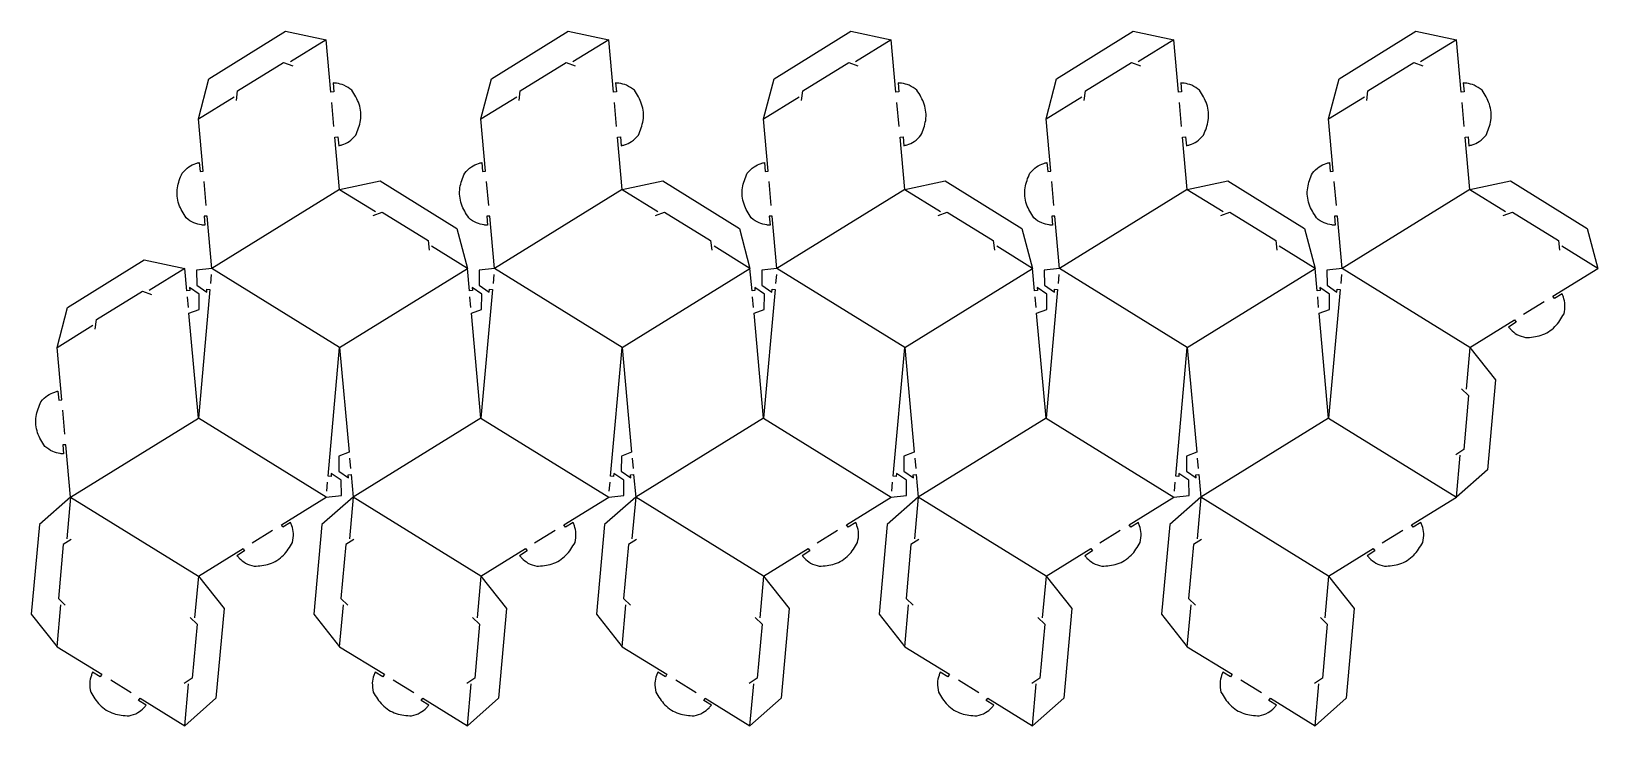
# Model space of a CAD drawing. Extents: x -13 to 281, y 190 to 321.
import ezdxf

# ---------------------------------------------------------------- set-up
doc = ezdxf.new("R2010")
doc.units = 0
doc.layers.get('0').update_dxf_attribs({"linetype": 'CONTINUOUS'})

msp = doc.modelspace()

# ---------------------------------------------------------------- linework, layer by layer
at = {"color": 5}
for points in [[(18.447305, 304.323239), (20.429736, 311.852077), (34.834192, 320.754355), (42.454731, 319.16037)], [(71.530808, 304.32329), (73.513233, 311.852101), (87.917638, 320.75435), (95.538152, 319.16037)], [(124.614234, 304.32329), (126.596659, 311.852101), (141.001064, 320.75435), (148.621578, 319.16037)], [(177.697734, 304.323164), (179.680176, 311.852039), (194.084705, 320.754363), (201.705283, 319.16037)], [(230.781363, 304.32329), (232.763788, 311.852101), (247.168193, 320.75435), (254.788707, 319.16037)], [(43.751754, 311.059685), (43.903824, 309.373197), (43.34166, 309.322507), (42.454584, 319.160357)], [(96.835457, 311.059703), (96.987527, 309.373213), (96.425365, 309.322523), (95.53829, 319.160382)], [(149.91888, 311.059703), (150.07095, 309.373213), (149.508789, 309.322523), (148.621713, 319.160382)], [(203.002309, 311.059685), (203.154379, 309.373197), (202.592215, 309.322507), (201.705139, 319.160357)], [(256.085732, 311.059685), (256.237802, 309.373197), (255.675638, 309.322507), (254.788563, 319.160357)], [(25.614498, 307.757413), (25.832939, 309.55127), (34.475612, 314.892637), (36.177765, 314.285751)], [(78.697977, 307.757452), (78.916417, 309.551302), (87.559061, 314.892652), (89.261208, 314.285767)], [(131.781403, 307.757452), (131.999843, 309.551302), (140.642487, 314.892652), (142.344634, 314.285767)], [(184.864965, 307.757355), (185.083405, 309.551221), (193.726122, 314.892615), (195.428286, 314.285726)], [(237.948532, 307.757452), (238.166972, 309.551302), (246.809616, 314.892652), (248.511763, 314.285767)], [(18.620242, 296.121027), (18.772312, 294.434538), (19.334475, 294.485228), (18.4474, 304.323082)], [(71.703779, 296.121032), (71.855849, 294.434543), (72.418011, 294.485233), (71.530935, 304.323083)], [(124.787203, 296.121024), (124.939273, 294.434534), (125.501437, 294.485224), (124.614361, 304.323083)], [(177.870626, 296.121024), (178.022696, 294.434534), (178.58486, 294.485224), (177.697785, 304.323083)], [(230.954334, 296.121032), (231.106404, 294.434543), (231.668566, 294.485233), (230.78149, 304.323083)], [(44.989084, 291.052213), (44.102009, 300.890064), (44.664173, 300.940754), (44.816243, 299.254265)], [(98.072789, 291.052213), (97.185714, 300.890072), (97.747878, 300.940763), (97.899948, 299.254272)], [(151.156213, 291.052213), (150.269138, 300.890072), (150.831302, 300.940763), (150.983371, 299.254272)], [(204.239639, 291.052213), (203.352564, 300.890064), (203.914728, 300.940754), (204.066798, 299.254265)], [(257.323062, 291.052213), (256.435987, 300.890064), (256.998151, 300.940754), (257.150221, 299.254265)], [(44.988957, 291.052007), (52.609471, 292.645986), (67.013878, 283.743738), (68.9963, 276.214926)], [(98.072662, 291.052007), (105.693176, 292.645986), (120.097584, 283.743738), (122.080006, 276.214926)], [(151.156086, 291.052007), (158.776599, 292.645986), (173.181007, 283.743738), (175.163429, 276.214926)], [(204.239509, 291.052007), (211.860023, 292.645986), (226.26443, 283.743738), (228.246853, 276.214926)], [(257.322856, 291.05188), (264.943305, 292.645846), (279.347589, 283.743674), (281.329996, 276.214927)], [(20.981899, 276.214928), (20.094825, 286.052782), (19.532662, 286.002092), (19.684732, 284.315603)], [(51.265901, 286.177404), (52.968048, 286.784288), (61.610692, 281.442939), (61.829132, 279.649088)], [(74.065435, 276.214939), (73.17836, 286.05279), (72.616198, 286.0021), (72.768268, 284.315611)], [(104.349606, 286.177404), (106.051754, 286.784288), (114.694397, 281.442939), (114.912837, 279.649088)], [(127.148861, 276.214914), (126.261786, 286.052773), (125.699622, 286.002083), (125.851691, 284.315593)], [(157.43303, 286.177404), (159.135177, 286.784288), (167.77782, 281.442939), (167.99626, 279.649088)], [(180.232284, 276.214914), (179.345209, 286.052773), (178.783045, 286.002083), (178.935115, 284.315593)], [(210.516453, 286.177404), (212.2186, 286.784288), (220.861244, 281.442939), (221.079684, 279.649088)], [(233.31599, 276.214939), (232.428915, 286.05279), (231.866753, 286.0021), (232.018823, 284.315611)], [(263.599747, 286.177319), (265.30188, 286.784198), (273.94445, 281.442895), (274.16289, 279.649059)], [(-8.094446, 261.377843), (-6.112021, 268.906657), (8.29239, 277.808908), (15.912907, 276.214929)], [(18.447402, 248.106741), (16.67325, 267.78247), (18.590133, 268.522051), (18.617765, 271.358213), (16.804549, 272.611552), (16.855239, 272.049388), (16.293076, 271.998698), (15.9129, 276.214926)], [(20.981868, 276.214926), (18.12036, 275.906213), (18.147993, 273.07005), (20.014185, 271.768307), (20.064875, 272.330471), (20.627039, 272.279781), (18.447368, 248.106744)], [(71.530938, 248.106741), (69.756785, 267.782479), (71.673669, 268.522059), (71.701299, 271.358223), (69.88808, 272.611563), (69.93877, 272.049399), (69.376609, 271.998709), (68.996433, 276.214938)], [(74.065294, 276.214927), (71.203786, 275.906214), (71.231416, 273.070052), (73.097607, 271.76831), (73.1483, 272.330473), (73.710461, 272.279783), (71.530791, 248.106755)], [(124.614361, 248.106741), (122.840211, 267.782462), (124.757093, 268.522039), (124.784722, 271.358202), (122.971506, 272.611541), (123.022196, 272.049378), (122.460032, 271.998687), (122.079856, 276.214913)], [(127.148996, 276.214927), (124.287489, 275.906214), (124.315118, 273.070049), (126.181313, 271.768306), (126.232003, 272.33047), (126.794167, 272.27978), (124.614494, 248.10673)], [(177.697785, 248.106741), (175.923634, 267.782462), (177.840516, 268.522039), (177.868145, 271.358202), (176.05493, 272.611541), (176.10562, 272.049378), (175.543456, 271.998687), (175.163282, 276.214913)], [(180.23242, 276.214927), (177.370912, 275.906214), (177.398542, 273.070049), (179.264736, 271.768306), (179.315426, 272.33047), (179.87759, 272.27978), (177.697917, 248.10673)], [(230.78149, 248.106741), (229.007337, 267.782479), (230.924221, 268.522059), (230.951851, 271.358223), (229.138632, 272.611563), (229.189322, 272.049399), (228.627161, 271.998709), (228.246985, 276.214938)], [(233.315843, 276.214927), (230.454338, 275.906214), (230.481968, 273.070052), (232.348159, 271.76831), (232.398852, 272.330473), (232.961013, 272.279783), (230.781344, 248.106755)], [(274.664774, 271.431909), (273.224354, 270.54168), (272.927612, 271.02182), (281.330061, 276.214824)], [(-0.927275, 264.812008), (-0.708835, 266.605858), (7.933812, 271.947208), (9.63596, 271.340324)], [(257.323062, 261.377668), (265.725512, 266.570673), (266.022255, 266.090534), (264.581835, 265.200303)], [(-7.921497, 253.175602), (-7.769427, 251.489113), (-7.207263, 251.539802), (-8.094339, 261.377666)], [(42.454728, 233.269484), (45.316236, 233.578195), (45.288606, 236.414356), (43.422415, 237.716101), (43.371722, 237.153937), (42.809561, 237.204627), (44.989231, 261.377654)], [(44.989084, 261.377668), (46.763237, 241.701931), (44.846353, 240.962351), (44.818723, 238.126187), (46.631942, 236.872846), (46.581252, 237.43501), (47.143413, 237.4857), (47.523589, 233.269472)], [(95.538155, 233.269484), (98.399662, 233.578195), (98.372033, 236.414362), (96.505838, 237.716104), (96.455148, 237.15394), (95.892984, 237.20463), (98.072657, 261.37768)], [(98.072789, 261.377668), (99.84694, 241.701948), (97.930058, 240.96237), (97.902429, 238.126206), (99.715645, 236.872869), (99.664955, 237.435033), (100.227119, 237.485723), (100.607292, 233.269498)], [(148.621578, 233.269484), (151.483085, 233.578195), (151.455456, 236.414362), (149.589261, 237.716104), (149.538571, 237.15394), (148.976407, 237.20463), (151.15608, 261.37768)], [(151.156213, 261.377668), (152.930363, 241.701948), (151.013482, 240.96237), (150.985852, 238.126206), (152.799068, 236.872869), (152.748378, 237.435033), (153.310542, 237.485723), (153.690715, 233.269498)], [(201.705283, 233.269484), (204.566791, 233.578195), (204.539161, 236.414356), (202.67297, 237.716101), (202.622277, 237.153937), (202.060116, 237.204627), (204.239786, 261.377654)], [(204.239639, 261.377668), (206.013792, 241.701931), (204.096908, 240.962351), (204.069278, 238.126187), (205.882497, 236.872846), (205.831807, 237.43501), (206.393968, 237.4857), (206.774144, 233.269472)], [(257.323209, 261.377654), (262.156863, 255.274466), (260.636162, 238.40956), (254.78871, 233.269484)], [(255.770304, 253.583402), (257.074331, 252.33235), (256.161913, 242.213408), (254.655122, 241.215806)], [(-5.559836, 233.269481), (-6.446912, 243.107347), (-7.009076, 243.056657), (-6.857006, 241.370165)], [(-5.559827, 233.269484), (-11.407282, 228.129401), (-12.927984, 211.26449), (-8.094329, 205.161296)], [(35.78932, 228.486585), (34.348883, 227.596343), (34.052137, 228.07649), (42.454686, 233.269554)], [(47.523722, 233.269484), (41.676264, 228.129399), (40.155563, 211.264482), (44.989219, 205.161288)], [(88.872797, 228.486548), (87.432365, 227.596312), (87.13562, 228.076457), (95.53814, 233.269506)], [(100.607145, 233.269484), (94.759693, 228.129404), (93.238992, 211.264501), (98.072643, 205.161313)], [(141.95622, 228.486548), (140.515789, 227.596312), (140.219043, 228.076457), (148.621564, 233.269506)], [(153.690568, 233.269484), (147.843116, 228.129404), (146.322415, 211.264501), (151.156069, 205.161313)], [(195.039793, 228.486635), (193.599348, 227.596391), (193.302599, 228.076538), (201.705193, 233.26963)], [(206.774274, 233.269484), (200.926816, 228.129399), (199.406115, 211.264482), (204.239772, 205.161288)], [(248.123349, 228.486548), (246.682918, 227.596312), (246.386172, 228.076457), (254.788693, 233.269506)], [(-5.426242, 225.323156), (-6.933031, 224.325554), (-7.845452, 214.206606), (-6.541423, 212.955554)], [(47.657306, 225.323153), (46.150516, 224.325551), (45.238094, 214.2066), (46.542125, 212.955546)], [(100.740729, 225.323161), (99.233942, 224.32556), (98.32152, 214.206617), (99.625551, 212.955566)], [(153.824153, 225.323161), (152.317365, 224.32556), (151.404944, 214.206617), (152.708974, 212.955566)], [(206.907858, 225.323153), (205.401068, 224.325551), (204.488646, 214.2066), (205.792677, 212.955546)], [(18.447402, 218.432223), (26.849951, 223.62529), (27.146698, 223.145145), (25.706261, 222.254904)], [(71.530938, 218.432223), (79.933459, 223.625273), (80.230204, 223.145128), (78.789773, 222.254892)], [(124.614361, 218.432223), (133.016882, 223.625273), (133.313627, 223.145128), (131.873196, 222.254892)], [(177.697785, 218.432223), (186.100379, 223.625315), (186.397127, 223.145168), (184.956681, 222.254923)], [(230.78149, 218.432223), (239.184011, 223.625273), (239.480756, 223.145128), (238.040325, 222.254892)], [(18.447409, 218.432223), (23.281063, 212.329032), (21.760362, 195.464121), (15.912907, 190.324039)], [(71.530805, 218.432237), (76.364462, 212.329044), (74.843761, 195.464124), (68.996303, 190.324041)], [(124.614508, 218.432212), (129.448162, 212.329024), (127.927461, 195.464118), (122.080006, 190.324041)], [(177.697932, 218.432212), (182.531585, 212.329024), (181.010885, 195.464118), (175.163429, 190.324041)], [(230.781358, 218.432237), (235.615014, 212.329044), (234.094314, 195.464124), (228.246855, 190.324041)], [(16.894503, 210.637968), (18.198532, 209.386914), (17.286111, 199.267968), (15.779322, 198.270367)], [(69.977897, 210.637976), (71.281928, 209.386925), (70.369506, 199.267974), (68.862716, 198.270369)], [(123.061603, 210.63796), (124.365631, 209.386908), (123.453212, 199.267966), (121.946422, 198.270364)], [(176.145026, 210.63796), (177.449054, 209.386908), (176.536635, 199.267966), (175.029845, 198.270364)], [(229.22845, 210.637976), (230.53248, 209.386925), (229.620058, 199.267974), (228.113268, 198.270369)], [(-8.094339, 205.161299), (0.30819, 199.968246), (0.011444, 199.488102), (-1.42899, 200.378338)], [(44.989084, 205.161299), (53.391604, 199.968249), (53.094859, 199.488107), (51.654428, 200.378344)], [(98.072789, 205.161299), (106.47531, 199.968249), (106.178564, 199.488107), (104.738133, 200.378344)], [(151.156213, 205.161299), (159.558733, 199.968249), (159.261988, 199.488107), (157.821557, 200.378344)], [(204.239639, 205.161299), (212.642159, 199.968249), (212.345414, 199.488107), (210.904983, 200.378344)], [(8.654044, 194.146677), (7.21361, 195.036913), (7.510356, 195.517057), (15.912884, 190.324005)], [(61.737452, 194.146685), (60.29702, 195.036921), (60.593766, 195.517066), (68.996286, 190.324016)], [(114.821157, 194.146685), (113.380726, 195.036921), (113.677471, 195.517066), (122.079992, 190.324016)], [(167.904581, 194.146685), (166.464149, 195.036921), (166.760895, 195.517066), (175.163415, 190.324016)], [(220.988007, 194.146685), (219.547575, 195.036921), (219.844321, 195.517066), (228.246841, 190.324016)]]:
    msp.add_lwpolyline(points, dxfattribs=at)
at = {"color": 1}
for points in [[(42.454731, 319.16037), (35.732652, 315.005974)], [(95.538152, 319.16037), (88.816095, 315.005988)], [(148.621578, 319.16037), (141.899521, 315.005988)], [(201.705283, 319.16037), (194.983168, 315.005952)], [(254.788707, 319.16037), (248.06665, 315.005988)], [(18.447305, 304.323239), (25.169385, 308.477636)], [(43.924595, 302.857634), (43.519076, 307.354937)], [(71.530808, 304.32329), (78.252865, 308.477672)], [(97.008298, 302.857644), (96.602779, 307.354951)], [(124.614234, 304.32329), (131.336291, 308.477672)], [(150.091721, 302.857644), (149.686202, 307.354951)], [(177.697734, 304.323164), (184.419847, 308.477582)], [(203.17515, 302.857634), (202.769631, 307.354937)], [(230.781363, 304.32329), (237.50342, 308.477672)], [(256.258574, 302.857634), (255.853054, 307.354937)], [(19.91741, 288.020353), (19.51189, 292.517657)], [(73.000946, 288.02036), (72.595427, 292.517663)], [(126.08437, 288.020345), (125.67885, 292.517652)], [(179.167793, 288.020345), (178.762273, 292.517652)], [(232.251501, 288.02036), (231.845982, 292.517663)], [(44.989121, 291.052166), (20.981888, 276.214897)], [(44.988957, 291.052007), (51.711013, 286.897624)], [(98.072863, 291.052166), (74.065347, 276.214897)], [(98.072662, 291.052007), (104.794719, 286.897624)], [(151.156323, 291.052166), (127.14909, 276.214897)], [(151.156086, 291.052007), (157.878142, 286.897624)], [(204.239501, 291.052166), (180.23255, 276.214897)], [(204.239509, 291.052007), (210.961565, 286.897624)], [(257.322961, 291.052166), (233.315727, 276.214897)], [(257.322856, 291.05188), (264.044856, 286.897533)], [(68.9963, 276.214926), (62.274244, 280.369309)], [(122.080006, 276.214926), (115.35795, 280.369309)], [(175.163429, 276.214926), (168.441373, 280.369309)], [(228.246853, 276.214926), (221.524796, 280.369309)], [(281.329996, 276.214927), (274.607996, 280.369274)], [(15.912907, 276.214929), (9.190848, 272.060545)], [(20.880488, 275.090599), (20.728418, 273.404108)], [(44.989121, 261.377629), (20.981888, 276.214897)], [(44.989121, 261.377629), (68.996354, 276.214897)], [(73.963911, 275.090601), (73.811841, 273.40411)], [(98.072863, 261.377629), (74.065347, 276.214897)], [(98.072863, 261.377629), (122.080096, 276.214897)], [(127.047617, 275.090599), (126.895547, 273.404108)], [(151.156323, 261.377629), (127.14909, 276.214897)], [(151.156323, 261.377629), (175.163556, 276.214897)], [(180.13104, 275.090599), (179.97897, 273.404108)], [(204.239501, 261.377629), (180.23255, 276.214897)], [(204.239501, 261.377629), (228.246734, 276.214897)], [(233.214463, 275.090601), (233.062393, 273.40411)], [(257.322961, 261.377629), (233.315727, 276.214897)], [(16.57187, 268.906798), (16.394455, 270.874371)], [(69.655405, 268.906807), (69.477992, 270.874381)], [(122.738831, 268.906789), (122.561415, 270.874361)], [(175.822254, 268.906789), (175.644838, 270.874361)], [(228.905957, 268.906807), (228.728544, 270.874381)], [(267.406001, 267.609273), (271.247122, 269.983219)], [(-8.094446, 261.377843), (-1.372387, 265.532228)], [(257.323209, 261.377654), (256.61355, 253.507366)], [(-6.624327, 245.074918), (-7.029848, 249.572228)], [(-5.559701, 233.269424), (18.447533, 248.106693)], [(42.454765, 233.269424), (18.447533, 248.106693)], [(71.530992, 248.106693), (47.523758, 233.269424)], [(71.530992, 248.106693), (95.538225, 233.269424)], [(124.614452, 248.106693), (100.607218, 233.269424)], [(124.614452, 248.106693), (148.621685, 233.269424)], [(177.697912, 248.106693), (153.690678, 233.269424)], [(177.697912, 248.106693), (201.705145, 233.269424)], [(230.781372, 248.106693), (206.774138, 233.269424)], [(230.781372, 248.106693), (254.788605, 233.269424)], [(46.864617, 240.577603), (47.04203, 238.610028)], [(99.94832, 240.577623), (100.125736, 238.610048)], [(153.031743, 240.577623), (153.209159, 238.610048)], [(206.115172, 240.577603), (206.292585, 238.610028)], [(254.78871, 233.269484), (255.498369, 241.13977)], [(42.556111, 234.393809), (42.708181, 236.080299)], [(95.639534, 234.393809), (95.791604, 236.080301)], [(148.722958, 234.393809), (148.875028, 236.080301)], [(201.806666, 234.393809), (201.958736, 236.080299)], [(-5.559827, 233.269484), (-6.269487, 225.399192)], [(-5.559701, 233.269424), (18.447533, 218.432156)], [(47.523722, 233.269484), (46.81406, 225.399189)], [(71.530992, 218.432156), (47.523758, 233.269424)], [(100.607145, 233.269484), (99.897486, 225.399195)], [(124.614452, 218.432156), (100.607218, 233.269424)], [(153.690568, 233.269484), (152.980909, 225.399195)], [(177.697912, 218.432156), (153.690678, 233.269424)], [(206.774274, 233.269484), (206.064612, 225.399189)], [(230.781372, 218.432156), (206.774138, 233.269424)], [(28.53046, 224.663902), (32.371625, 227.037876)], [(81.613962, 224.663882), (85.455117, 227.037848)], [(134.697385, 224.663882), (138.53854, 227.037848)], [(187.780896, 224.663935), (191.622082, 227.037921)], [(240.864514, 224.663882), (244.705669, 227.037848)], [(18.447409, 218.432223), (17.737748, 210.561932)], [(71.530805, 218.432237), (70.821144, 210.561943)], [(124.614508, 218.432212), (123.904849, 210.561923)], [(177.697932, 218.432212), (176.988272, 210.561923)], [(230.781358, 218.432237), (230.071696, 210.561943)], [(-8.094329, 205.161296), (-7.384668, 213.031591)], [(44.989219, 205.161288), (45.698878, 213.031582)], [(98.072643, 205.161313), (98.782305, 213.031599)], [(151.156069, 205.161313), (151.865728, 213.031599)], [(204.239772, 205.161288), (204.949431, 213.031582)], [(1.988695, 198.929635), (5.829851, 196.555669)], [(15.912907, 190.324039), (16.622567, 198.19433)], [(55.072108, 198.92964), (58.913262, 196.555675)], [(68.996303, 190.324041), (69.705962, 198.194336)], [(108.155813, 198.92964), (111.996968, 196.555675)], [(122.080006, 190.324041), (122.789668, 198.194327)], [(161.239237, 198.92964), (165.080391, 196.555675)], [(175.163429, 190.324041), (175.873091, 198.194327)], [(214.322663, 198.92964), (218.163817, 196.555675)], [(228.246855, 190.324041), (228.956514, 198.194336)]]:
    msp.add_lwpolyline(points, dxfattribs=at)
at = {"color": 5}
for points, knots in [([(47.2768, 309.677337), (46.806383, 310.029442), (45.939886, 310.678012), (44.662128, 310.974178), (43.963692, 311.039779), (43.751754, 311.059685)], [0, 0, 0, 0, 1.743684, 3.211826, 3.851405, 3.851405, 3.851405, 3.851405]), ([(48.037149, 301.244893), (48.406144, 302.155869), (49.163008, 304.02442), (48.881714, 307.144043), (47.802802, 308.847063), (47.2768, 309.677337)], [0, 0, 0, 0, 2.923533, 5.996614, 8.920147, 8.920147, 8.920147, 8.920147]), ([(100.360508, 309.677353), (99.890091, 310.029459), (99.023593, 310.67803), (97.745833, 310.974196), (97.047395, 311.039797), (96.835457, 311.059703)], [0, 0, 0, 0, 1.743686, 3.211831, 3.851411, 3.851411, 3.851411, 3.851411]), ([(101.120857, 301.244902), (101.489852, 302.155879), (102.246717, 304.024432), (101.965422, 307.144057), (100.886511, 308.847078), (100.360508, 309.677353)], [0, 0, 0, 0, 2.923535, 5.99662, 8.920154, 8.920154, 8.920154, 8.920154]), ([(153.443932, 309.677353), (152.973514, 310.029459), (152.107016, 310.67803), (150.829256, 310.974196), (150.130818, 311.039797), (149.91888, 311.059703)], [0, 0, 0, 0, 1.743686, 3.211831, 3.851411, 3.851411, 3.851411, 3.851411]), ([(154.204281, 301.244902), (154.573275, 302.155879), (155.33014, 304.024432), (155.048845, 307.144057), (153.969934, 308.847078), (153.443932, 309.677353)], [0, 0, 0, 0, 2.923535, 5.99662, 8.920154, 8.920154, 8.920154, 8.920154]), ([(206.527355, 309.677337), (206.056938, 310.029442), (205.190441, 310.678012), (203.912683, 310.974178), (203.214247, 311.039779), (203.002309, 311.059685)], [0, 0, 0, 0, 1.743684, 3.211826, 3.851405, 3.851405, 3.851405, 3.851405]), ([(207.287704, 301.244893), (207.656699, 302.155869), (208.413563, 304.02442), (208.132269, 307.144043), (207.053357, 308.847063), (206.527355, 309.677337)], [0, 0, 0, 0, 2.923533, 5.996614, 8.920147, 8.920147, 8.920147, 8.920147]), ([(259.610778, 309.677337), (259.140361, 310.029442), (258.273864, 310.678012), (256.996106, 310.974178), (256.29767, 311.039779), (256.085732, 311.059685)], [0, 0, 0, 0, 1.743684, 3.211826, 3.851405, 3.851405, 3.851405, 3.851405]), ([(260.371127, 301.244893), (260.740122, 302.155869), (261.496987, 304.02442), (261.215692, 307.144043), (260.13678, 308.847063), (259.610778, 309.677337)], [0, 0, 0, 0, 2.923533, 5.996614, 8.920147, 8.920147, 8.920147, 8.920147]), ([(44.816243, 299.254265), (45.021201, 299.311763), (45.696637, 299.501245), (46.900806, 300.021205), (47.637307, 300.814317), (48.037149, 301.244893)], [0, 0, 0, 0, 0.63958, 2.107723, 3.851406, 3.851406, 3.851406, 3.851406]), ([(97.899948, 299.254272), (98.104907, 299.31177), (98.780343, 299.501253), (99.984512, 300.021214), (100.721014, 300.814326), (101.120857, 301.244902)], [0, 0, 0, 0, 0.63958, 2.107724, 3.851409, 3.851409, 3.851409, 3.851409]), ([(150.983371, 299.254272), (151.18833, 299.31177), (151.863766, 299.501253), (153.067936, 300.021214), (153.804438, 300.814326), (154.204281, 301.244902)], [0, 0, 0, 0, 0.63958, 2.107724, 3.851409, 3.851409, 3.851409, 3.851409]), ([(204.066798, 299.254265), (204.271756, 299.311763), (204.947192, 299.501245), (206.151361, 300.021205), (206.887862, 300.814317), (207.287704, 301.244893)], [0, 0, 0, 0, 0.63958, 2.107723, 3.851406, 3.851406, 3.851406, 3.851406]), ([(257.150221, 299.254265), (257.355179, 299.311763), (258.030615, 299.501245), (259.234784, 300.021205), (259.971285, 300.814317), (260.371127, 301.244893)], [0, 0, 0, 0, 0.63958, 2.107723, 3.851406, 3.851406, 3.851406, 3.851406]), ([(15.399333, 294.130398), (15.799176, 294.560975), (16.535678, 295.354087), (17.739847, 295.874047), (18.415283, 296.06353), (18.620242, 296.121027)], [0, 0, 0, 0, 1.743685, 3.211828, 3.851408, 3.851408, 3.851408, 3.851408]), ([(68.48287, 294.130403), (68.882713, 294.560979), (69.619215, 295.354091), (70.823385, 295.874051), (71.498821, 296.063534), (71.703779, 296.121032)], [0, 0, 0, 0, 1.743685, 3.211828, 3.851408, 3.851408, 3.851408, 3.851408]), ([(121.566291, 294.130394), (121.966134, 294.56097), (122.702637, 295.354083), (123.906807, 295.874043), (124.582244, 296.063526), (124.787203, 296.121024)], [0, 0, 0, 0, 1.743686, 3.211831, 3.851412, 3.851412, 3.851412, 3.851412]), ([(174.649714, 294.130394), (175.049557, 294.56097), (175.78606, 295.354083), (176.99023, 295.874043), (177.665667, 296.063526), (177.870626, 296.121024)], [0, 0, 0, 0, 1.743686, 3.211831, 3.851412, 3.851412, 3.851412, 3.851412]), ([(227.733425, 294.130403), (228.133268, 294.560979), (228.86977, 295.354091), (230.07394, 295.874051), (230.749376, 296.063534), (230.954334, 296.121032)], [0, 0, 0, 0, 1.743685, 3.211828, 3.851408, 3.851408, 3.851408, 3.851408]), ([(16.159683, 285.697952), (15.633681, 286.528226), (14.554769, 288.231247), (14.273474, 291.350871), (15.030339, 293.219422), (15.399333, 294.130398)], [0, 0, 0, 0, 2.923534, 5.996617, 8.92015, 8.92015, 8.92015, 8.92015]), ([(69.243219, 285.69796), (68.717218, 286.528234), (67.638307, 288.231254), (67.357011, 291.350877), (68.113876, 293.219428), (68.48287, 294.130403)], [0, 0, 0, 0, 2.923532, 5.996614, 8.920146, 8.920146, 8.920146, 8.920146]), ([(122.326643, 285.697943), (121.80064, 286.528218), (120.721727, 288.231239), (120.440431, 291.350865), (121.197296, 293.219417), (121.566291, 294.130394)], [0, 0, 0, 0, 2.923536, 5.99662, 8.920155, 8.920155, 8.920155, 8.920155]), ([(175.410066, 285.697943), (174.884063, 286.528218), (173.80515, 288.231239), (173.523855, 291.350865), (174.28072, 293.219417), (174.649714, 294.130394)], [0, 0, 0, 0, 2.923536, 5.99662, 8.920155, 8.920155, 8.920155, 8.920155]), ([(228.493774, 285.69796), (227.967773, 286.528234), (226.888862, 288.231254), (226.607566, 291.350877), (227.364431, 293.219428), (227.733425, 294.130403)], [0, 0, 0, 0, 2.923532, 5.996614, 8.920146, 8.920146, 8.920146, 8.920146]), ([(19.684732, 284.315603), (19.472794, 284.335509), (18.774357, 284.40111), (17.496598, 284.697276), (16.6301, 285.345847), (16.159683, 285.697952)], [0, 0, 0, 0, 0.63958, 2.107723, 3.851408, 3.851408, 3.851408, 3.851408]), ([(72.768268, 284.315611), (72.55633, 284.335518), (71.857893, 284.401119), (70.580134, 284.697284), (69.713636, 285.345855), (69.243219, 285.69796)], [0, 0, 0, 0, 0.63958, 2.107723, 3.851408, 3.851408, 3.851408, 3.851408]), ([(125.851691, 284.315593), (125.639754, 284.335499), (124.941316, 284.4011), (123.663557, 284.697267), (122.79706, 285.345837), (122.326643, 285.697943)], [0, 0, 0, 0, 0.63958, 2.107723, 3.851409, 3.851409, 3.851409, 3.851409]), ([(178.935115, 284.315593), (178.723177, 284.335499), (178.02474, 284.4011), (176.746981, 284.697267), (175.880483, 285.345837), (175.410066, 285.697943)], [0, 0, 0, 0, 0.63958, 2.107723, 3.851409, 3.851409, 3.851409, 3.851409]), ([(232.018823, 284.315611), (231.806885, 284.335518), (231.108448, 284.401119), (229.830689, 284.697284), (228.964191, 285.345855), (228.493774, 285.69796)], [0, 0, 0, 0, 0.63958, 2.107723, 3.851408, 3.851408, 3.851408, 3.851408]), ([(275.004812, 267.660841), (275.109367, 268.239055), (275.301954, 269.304114), (274.995424, 270.579413), (274.74175, 271.233446), (274.664774, 271.431909)], [0, 0, 0, 0, 1.743668, 3.211797, 3.851371, 3.851371, 3.851371, 3.851371]), ([(264.581835, 265.200303), (264.724921, 265.042698), (265.19646, 264.523314), (266.200039, 263.678815), (267.238784, 263.374762), (267.802713, 263.209694)], [0, 0, 0, 0, 0.639574, 2.107704, 3.851371, 3.851371, 3.851371, 3.851371]), ([(267.802713, 263.209694), (268.782525, 263.287056), (270.792269, 263.445737), (273.45672, 265.092461), (274.497433, 266.819067), (275.004812, 267.660841)], [0, 0, 0, 0, 2.923506, 5.99656, 8.920067, 8.920067, 8.920067, 8.920067]), ([(-11.142409, 251.184973), (-10.742565, 251.615549), (-10.006063, 252.408661), (-8.801892, 252.928621), (-8.126455, 253.118104), (-7.921497, 253.175602)], [0, 0, 0, 0, 1.743686, 3.21183, 3.851411, 3.851411, 3.851411, 3.851411]), ([(-10.382058, 242.752514), (-10.908061, 243.58279), (-11.986974, 245.285814), (-12.268269, 248.405441), (-11.511404, 250.273996), (-11.142409, 251.184973)], [0, 0, 0, 0, 2.923538, 5.996625, 8.920162, 8.920162, 8.920162, 8.920162]), ([(-6.857006, 241.370165), (-7.068944, 241.390071), (-7.767382, 241.455672), (-9.045142, 241.751839), (-9.911641, 242.400409), (-10.382058, 242.752514)], [0, 0, 0, 0, 0.639581, 2.107726, 3.851412, 3.851412, 3.851412, 3.851412]), ([(36.129364, 224.715469), (36.233919, 225.293691), (36.426508, 226.358763), (36.119973, 227.634078), (35.866297, 228.288119), (35.78932, 228.486585)], [0, 0, 0, 0, 1.74369, 3.211838, 3.85142, 3.85142, 3.85142, 3.85142]), ([(89.212841, 224.71545), (89.317395, 225.293669), (89.509983, 226.358736), (89.203449, 227.634045), (88.949774, 228.288083), (88.872797, 228.486548)], [0, 0, 0, 0, 1.743681, 3.211823, 3.851402, 3.851402, 3.851402, 3.851402]), ([(142.296264, 224.71545), (142.400819, 225.293669), (142.593407, 226.358736), (142.286873, 227.634045), (142.033197, 228.288083), (141.95622, 228.486548)], [0, 0, 0, 0, 1.743681, 3.211823, 3.851402, 3.851402, 3.851402, 3.851402]), ([(195.379837, 224.7155), (195.484393, 225.293725), (195.676983, 226.358802), (195.370448, 227.634124), (195.11677, 228.288168), (195.039793, 228.486635)], [0, 0, 0, 0, 1.743699, 3.211854, 3.851439, 3.851439, 3.851439, 3.851439]), ([(248.463393, 224.71545), (248.567948, 225.293669), (248.760536, 226.358736), (248.454002, 227.634045), (248.200326, 228.288083), (248.123349, 228.486548)], [0, 0, 0, 0, 1.743681, 3.211823, 3.851402, 3.851402, 3.851402, 3.851402]), ([(28.927177, 220.264269), (29.907, 220.341632), (31.916769, 220.500316), (34.581253, 222.147058), (35.621978, 223.873686), (36.129364, 224.715469)], [0, 0, 0, 0, 2.923542, 5.996633, 8.920175, 8.920175, 8.920175, 8.920175]), ([(82.010679, 220.264263), (82.990499, 220.341626), (85.000261, 220.500309), (87.664735, 222.147047), (88.705457, 223.873669), (89.212841, 224.71545)], [0, 0, 0, 0, 2.923531, 5.996612, 8.920144, 8.920144, 8.920144, 8.920144]), ([(135.094102, 220.264263), (136.073922, 220.341626), (138.083684, 220.500309), (140.748158, 222.147047), (141.78888, 223.873669), (142.296264, 224.71545)], [0, 0, 0, 0, 2.923531, 5.996612, 8.920144, 8.920144, 8.920144, 8.920144]), ([(188.177613, 220.26428), (189.157442, 220.341643), (191.167221, 220.500327), (193.831718, 222.147078), (194.872449, 223.873713), (195.379837, 224.7155)], [0, 0, 0, 0, 2.923556, 5.996663, 8.920218, 8.920218, 8.920218, 8.920218]), ([(241.261231, 220.264263), (242.241051, 220.341626), (244.250813, 220.500309), (246.915287, 222.147047), (247.956009, 223.873669), (248.463393, 224.71545)], [0, 0, 0, 0, 2.923531, 5.996612, 8.920144, 8.920144, 8.920144, 8.920144]), ([(25.706261, 222.254904), (25.849349, 222.097297), (26.320893, 221.577906), (27.324484, 220.733397), (28.363241, 220.42934), (28.927177, 220.264269)], [0, 0, 0, 0, 0.639581, 2.107728, 3.851417, 3.851417, 3.851417, 3.851417]), ([(78.789773, 222.254892), (78.93286, 222.097286), (79.404403, 221.577896), (80.40799, 220.733389), (81.446745, 220.429333), (82.010679, 220.264263)], [0, 0, 0, 0, 0.63958, 2.107723, 3.851406, 3.851406, 3.851406, 3.851406]), ([(131.873196, 222.254892), (132.016284, 222.097286), (132.487826, 221.577896), (133.491414, 220.733389), (134.530168, 220.429333), (135.094102, 220.264263)], [0, 0, 0, 0, 0.63958, 2.107723, 3.851406, 3.851406, 3.851406, 3.851406]), ([(184.956681, 222.254923), (185.09977, 222.097316), (185.571317, 221.577923), (186.574912, 220.733409), (187.613674, 220.429352), (188.177613, 220.26428)], [0, 0, 0, 0, 0.639584, 2.107738, 3.851436, 3.851436, 3.851436, 3.851436]), ([(238.040325, 222.254892), (238.183413, 222.097286), (238.654955, 221.577896), (239.658542, 220.733389), (240.697297, 220.429333), (241.261231, 220.264263)], [0, 0, 0, 0, 0.63958, 2.107723, 3.851406, 3.851406, 3.851406, 3.851406]), ([(-1.42899, 200.378338), (-1.505967, 200.179873), (-1.759642, 199.525834), (-2.066176, 198.250523), (-1.873587, 197.185454), (-1.769032, 196.607234)], [0, 0, 0, 0, 0.63958, 2.107722, 3.851408, 3.851408, 3.851408, 3.851408]), ([(51.654428, 200.378344), (51.577451, 200.179878), (51.323775, 199.52584), (51.017242, 198.25053), (51.209831, 197.185462), (51.314387, 196.607242)], [0, 0, 0, 0, 0.639579, 2.107722, 3.851405, 3.851405, 3.851405, 3.851405]), ([(104.738133, 200.378344), (104.661156, 200.179878), (104.407481, 199.52584), (104.100947, 198.25053), (104.293536, 197.185462), (104.398092, 196.607242)], [0, 0, 0, 0, 0.639579, 2.107722, 3.851405, 3.851405, 3.851405, 3.851405]), ([(157.821557, 200.378344), (157.74458, 200.179878), (157.490904, 199.52584), (157.18437, 198.25053), (157.37696, 197.185462), (157.481516, 196.607242)], [0, 0, 0, 0, 0.639579, 2.107722, 3.851405, 3.851405, 3.851405, 3.851405]), ([(210.904983, 200.378344), (210.828006, 200.179878), (210.57433, 199.52584), (210.267797, 198.25053), (210.460386, 197.185462), (210.564942, 196.607242)], [0, 0, 0, 0, 0.639579, 2.107722, 3.851405, 3.851405, 3.851405, 3.851405]), ([(-1.769032, 196.607234), (-1.261648, 195.765453), (-0.220925, 194.038831), (2.443551, 192.392093), (4.453314, 192.23341), (5.433135, 192.156047)], [0, 0, 0, 0, 2.923533, 5.996615, 8.920149, 8.920149, 8.920149, 8.920149]), ([(51.314387, 196.607242), (51.82177, 195.765462), (52.86249, 194.03884), (55.526964, 192.392104), (57.536725, 192.233421), (58.516545, 192.156059)], [0, 0, 0, 0, 2.92353, 5.99661, 8.920141, 8.920141, 8.920141, 8.920141]), ([(104.398092, 196.607242), (104.905475, 195.765462), (105.946196, 194.03884), (108.61067, 192.392104), (110.620431, 192.233421), (111.600251, 192.156059)], [0, 0, 0, 0, 2.92353, 5.99661, 8.920141, 8.920141, 8.920141, 8.920141]), ([(157.481516, 196.607242), (157.988899, 195.765462), (159.029619, 194.03884), (161.694093, 192.392104), (163.703854, 192.233421), (164.683674, 192.156059)], [0, 0, 0, 0, 2.92353, 5.99661, 8.920141, 8.920141, 8.920141, 8.920141]), ([(210.564942, 196.607242), (211.072325, 195.765462), (212.113045, 194.03884), (214.777519, 192.392104), (216.78728, 192.233421), (217.7671, 192.156059)], [0, 0, 0, 0, 2.92353, 5.99661, 8.920141, 8.920141, 8.920141, 8.920141]), ([(5.433135, 192.156047), (5.99707, 192.321117), (7.035825, 192.625173), (8.039413, 193.469681), (8.510956, 193.98907), (8.654044, 194.146677)], [0, 0, 0, 0, 1.743685, 3.211828, 3.851408, 3.851408, 3.851408, 3.851408]), ([(58.516545, 192.156059), (59.08048, 192.321129), (60.119234, 192.625183), (61.122821, 193.46969), (61.594364, 193.989079), (61.737452, 194.146685)], [0, 0, 0, 0, 1.743683, 3.211825, 3.851405, 3.851405, 3.851405, 3.851405]), ([(111.600251, 192.156059), (112.164185, 192.321129), (113.202939, 192.625183), (114.206527, 193.46969), (114.67807, 193.989079), (114.821157, 194.146685)], [0, 0, 0, 0, 1.743683, 3.211825, 3.851405, 3.851405, 3.851405, 3.851405]), ([(164.683674, 192.156059), (165.247608, 192.321129), (166.286363, 192.625183), (167.28995, 193.46969), (167.761493, 193.989079), (167.904581, 194.146685)], [0, 0, 0, 0, 1.743683, 3.211825, 3.851405, 3.851405, 3.851405, 3.851405]), ([(217.7671, 192.156059), (218.331035, 192.321129), (219.369789, 192.625183), (220.373376, 193.46969), (220.844919, 193.989079), (220.988007, 194.146685)], [0, 0, 0, 0, 1.743683, 3.211825, 3.851405, 3.851405, 3.851405, 3.851405])]:
    msp.add_open_spline(points, degree=3, knots=knots, dxfattribs=at)

doc.saveas('drawing.dxf')
